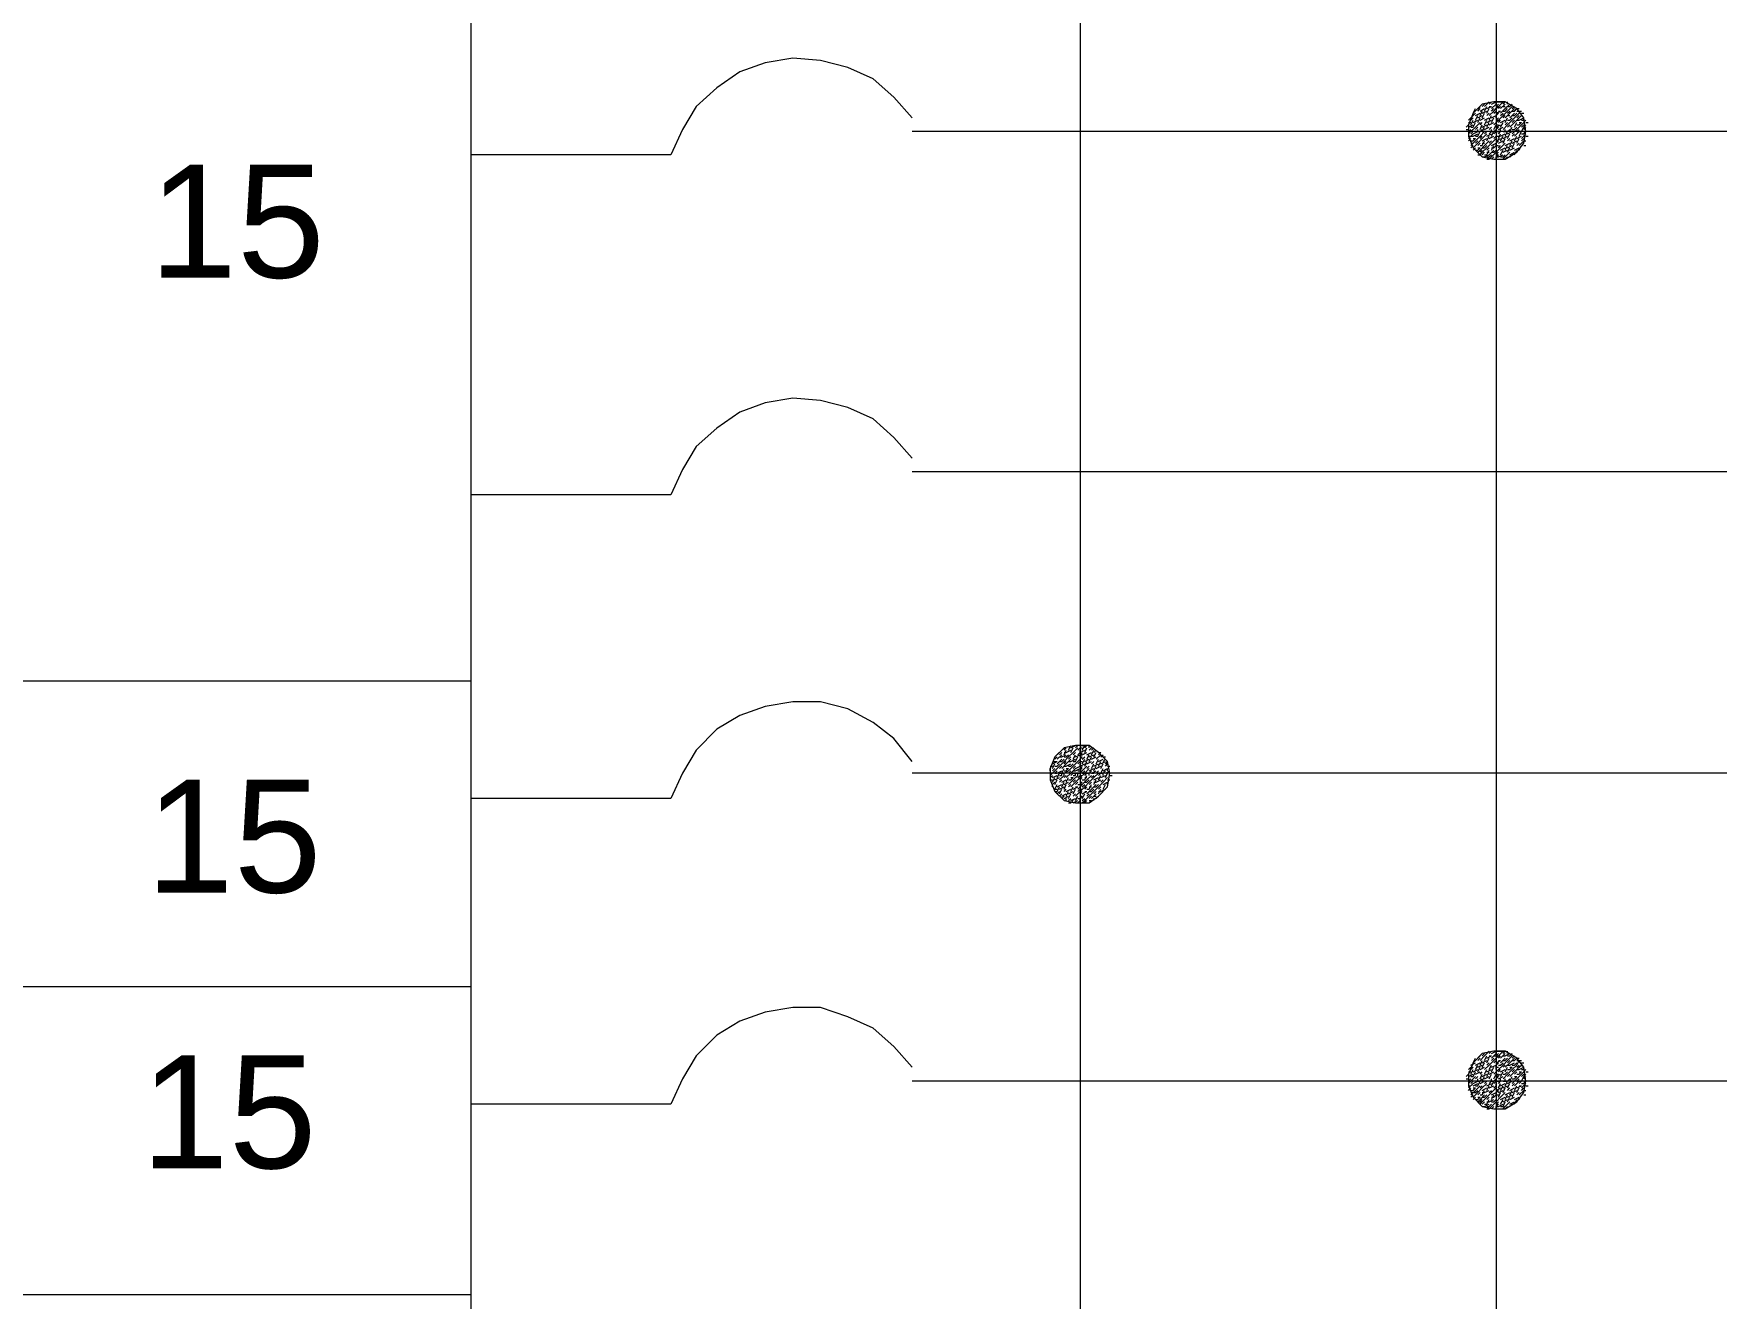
# Model space of a CAD drawing. Header units: metres. Extents: x -1 to 113, y -70 to 21.
# Drawn here: x 107.084 to 108.425, y 10.897 to 11.905 of the extents above; entities that cross this region are included whole.
import ezdxf

# ---------------------------------------------------------------- set-up
doc = ezdxf.new("R2010")
doc.units = ezdxf.units.M
doc.header["$LTSCALE"] = 0.5
doc.layers.add('TABLA', color=7, linetype='Continuous')
doc.styles.get("Standard").update_dxf_attribs({"font": 'arial.ttf'})

msp = doc.modelspace()

# ---------------------------------------------------------------- linework, layer by layer
at = {"layer": 'TABLA', "color": 7, "linetype": 'Continuous', "lineweight": 18, "true_color": 0x000007}
for p, q in [((107.9182, 12.4958), (107.9182, 10.2719)), ((108.2498, 12.4811), (108.2498, 10.2719)), ((108.2315, 11.8418), (108.2333, 11.8455)), ((108.2351, 11.8455), (108.237, 11.8473)), ((108.2351, 11.8436), (108.237, 11.8455)), ((108.237, 11.8436), (108.2406, 11.8455)), ((108.237, 11.84), (108.2388, 11.8436)), ((108.2388, 11.8473), (108.2406, 11.8491)), ((108.2388, 11.8418), (108.2425, 11.8436)), ((108.2406, 11.8473), (108.2443, 11.851)), ((108.2406, 11.8436), (108.2425, 11.8473)), ((108.2425, 11.8455), (108.2461, 11.8473)), ((108.2425, 11.8418), (108.2443, 11.8455)), ((108.2443, 11.8491), (108.2461, 11.851)), ((108.2443, 11.8473), (108.2461, 11.8473)), ((108.2461, 11.8491), (108.2498, 11.851)), ((108.2461, 11.8436), (108.248, 11.8455)), ((108.248, 11.8418), (108.2498, 11.8436)), ((108.2498, 11.851), (108.2516, 11.851)), ((108.2498, 11.8473), (108.2516, 11.8491)), ((108.2498, 11.8473), (108.2516, 11.8473)), ((108.2498, 11.8418), (108.2534, 11.8436)), ((108.2516, 11.851), (108.2534, 11.851)), ((108.2516, 11.8455), (108.2534, 11.8473)), ((108.2516, 11.8436), (108.2534, 11.8436)), ((108.2534, 11.851), (108.2553, 11.851)), ((108.2534, 11.8455), (108.2571, 11.8491)), ((108.2553, 11.8491), (108.2571, 11.851)), ((108.2553, 11.8473), (108.2571, 11.8473)), ((108.2553, 11.8436), (108.2571, 11.8436)), ((108.2571, 11.8436), (108.2589, 11.8455)), ((108.2589, 11.8491), (108.2589, 11.851)), ((108.2589, 11.8473), (108.2608, 11.8473)), ((108.2589, 11.8418), (108.2608, 11.8436)), ((108.2608, 11.8473), (108.2626, 11.8491)), ((108.2626, 11.8455), (108.2644, 11.8473)), ((108.2626, 11.8436), (108.2644, 11.8436)), ((108.2644, 11.8436), (108.2663, 11.8455)), ((108.2663, 11.8455), (108.2681, 11.8455)), ((108.2663, 11.8436), (108.2681, 11.8436)), ((108.2681, 11.8436), (108.2699, 11.8436)), ((108.226, 11.8308), (108.2278, 11.8326)), ((108.226, 11.829), (108.2278, 11.829)), ((108.2278, 11.8345), (108.2296, 11.8345)), ((108.2278, 11.8308), (108.2315, 11.8326)), ((108.2278, 11.8272), (108.2296, 11.829)), ((108.2296, 11.8363), (108.2315, 11.8381)), ((108.2296, 11.8326), (108.2315, 11.8363)), ((108.2296, 11.8308), (108.2315, 11.8308)), ((108.2315, 11.8345), (108.2351, 11.8363)), ((108.2315, 11.8308), (108.2333, 11.8345)), ((108.2333, 11.84), (108.237, 11.8418)), ((108.2333, 11.8363), (108.2351, 11.84)), ((108.2333, 11.829), (108.2351, 11.8308)), ((108.2351, 11.8381), (108.2388, 11.84)), ((108.2351, 11.8345), (108.237, 11.8381)), ((108.2351, 11.8272), (108.2351, 11.829)), ((108.237, 11.8363), (108.2406, 11.8381)), ((108.237, 11.8326), (108.2388, 11.8345)), ((108.237, 11.829), (108.2388, 11.8326)), ((108.237, 11.8272), (108.2388, 11.829)), ((108.2388, 11.8381), (108.2406, 11.8418)), ((108.2388, 11.8308), (108.2425, 11.8326)), ((108.2388, 11.8272), (108.2406, 11.8308)), ((108.2406, 11.8363), (108.2443, 11.8381)), ((108.2406, 11.8326), (108.2425, 11.8363)), ((108.2406, 11.829), (108.2443, 11.8308)), ((108.2425, 11.84), (108.2443, 11.8418)), ((108.2425, 11.8345), (108.2461, 11.8363)), ((108.2425, 11.8308), (108.2443, 11.8345)), ((108.2443, 11.8363), (108.2461, 11.84)), ((108.2443, 11.8326), (108.248, 11.8345)), ((108.2443, 11.829), (108.2461, 11.8308)), ((108.2461, 11.8381), (108.2498, 11.84)), ((108.2461, 11.8345), (108.248, 11.8381)), ((108.2461, 11.8272), (108.2461, 11.829)), ((108.248, 11.8326), (108.2498, 11.8345)), ((108.248, 11.829), (108.2498, 11.8326)), ((108.248, 11.8272), (108.2498, 11.829)), ((108.2498, 11.8418), (108.2516, 11.8418)), ((108.2498, 11.84), (108.2516, 11.8418)), ((108.2498, 11.8381), (108.2498, 11.84)), ((108.2498, 11.8363), (108.2516, 11.8381)), ((108.2498, 11.8363), (108.2516, 11.8363)), ((108.2498, 11.8326), (108.2516, 11.8326)), ((108.2498, 11.8308), (108.2534, 11.8326)), ((108.2498, 11.8308), (108.2516, 11.8308)), ((108.2498, 11.829), (108.2516, 11.8308)), ((108.2498, 11.8272), (108.2498, 11.829)), ((108.2516, 11.8345), (108.2534, 11.8363)), ((108.2516, 11.829), (108.2553, 11.8308)), ((108.2534, 11.84), (108.2553, 11.8418)), ((108.2534, 11.8345), (108.2571, 11.8363)), ((108.2534, 11.8308), (108.2553, 11.8345)), ((108.2534, 11.8272), (108.2534, 11.829)), ((108.2553, 11.8381), (108.2571, 11.84)), ((108.2571, 11.8345), (108.2589, 11.8381)), ((108.2571, 11.8326), (108.2589, 11.8345)), ((108.2571, 11.8272), (108.2571, 11.829)), ((108.2589, 11.84), (108.2608, 11.84)), ((108.2589, 11.8363), (108.2608, 11.8363)), ((108.2589, 11.8308), (108.2608, 11.8326)), ((108.2589, 11.8272), (108.2608, 11.829)), ((108.2608, 11.8381), (108.2644, 11.8418)), ((108.2608, 11.8363), (108.2626, 11.8381)), ((108.2608, 11.8272), (108.2626, 11.8308)), ((108.2626, 11.84), (108.2644, 11.84)), ((108.2626, 11.8345), (108.2644, 11.8363)), ((108.2626, 11.829), (108.2644, 11.829)), ((108.2644, 11.84), (108.2663, 11.8418)), ((108.2644, 11.8308), (108.2663, 11.8345)), ((108.2644, 11.829), (108.2663, 11.8308)), ((108.2663, 11.8381), (108.2681, 11.84)), ((108.2663, 11.8363), (108.2681, 11.8363)), ((108.2663, 11.8326), (108.2681, 11.8326)), ((108.2663, 11.8272), (108.2681, 11.829)), ((108.2681, 11.8363), (108.2718, 11.8381)), ((108.2681, 11.8345), (108.2699, 11.8345)), ((108.2681, 11.8326), (108.2699, 11.8345)), ((108.2699, 11.8418), (108.2718, 11.8418)), ((108.2699, 11.8363), (108.2718, 11.8363)), ((108.2699, 11.8308), (108.2718, 11.8326)), ((108.2718, 11.8363), (108.2718, 11.8381)), ((108.2718, 11.829), (108.2736, 11.8308)), ((108.2736, 11.8345), (108.2754, 11.8345)), ((108.6766, 11.8272), (107.7845, 11.8272)), ((108.2278, 11.8272), (108.2296, 11.8272)), ((108.2278, 11.8253), (108.2296, 11.8272)), ((108.2278, 11.8235), (108.2296, 11.8235)), ((108.2278, 11.8198), (108.2296, 11.8217)), ((108.2296, 11.8253), (108.2315, 11.8272)), ((108.2296, 11.8235), (108.2315, 11.8235)), ((108.2296, 11.8198), (108.2315, 11.8198)), ((108.2296, 11.818), (108.2315, 11.818)), ((108.2296, 11.8143), (108.2315, 11.8162)), ((108.2315, 11.8235), (108.2351, 11.8253)), ((108.2315, 11.8217), (108.2333, 11.8217)), ((108.2315, 11.8198), (108.2333, 11.8217)), ((108.2333, 11.8235), (108.2351, 11.8235)), ((108.2333, 11.818), (108.2351, 11.8198)), ((108.2351, 11.8272), (108.237, 11.8272)), ((108.2351, 11.8235), (108.237, 11.8272)), ((108.2351, 11.8162), (108.237, 11.818)), ((108.237, 11.8217), (108.2388, 11.8235)), ((108.237, 11.8162), (108.2388, 11.8162)), ((108.2388, 11.8272), (108.2406, 11.8272)), ((108.2388, 11.8198), (108.2425, 11.8217)), ((108.2388, 11.8162), (108.2406, 11.8198)), ((108.2388, 11.818), (108.2406, 11.818)), ((108.2406, 11.8253), (108.2425, 11.8272)), ((108.2406, 11.8143), (108.2425, 11.8162)), ((108.2425, 11.8235), (108.2461, 11.8253)), ((108.2425, 11.8198), (108.2443, 11.8235)), ((108.2443, 11.8253), (108.2461, 11.8272)), ((108.2443, 11.8217), (108.248, 11.8235)), ((108.2443, 11.818), (108.2461, 11.8198)), ((108.2461, 11.8272), (108.248, 11.8272)), ((108.2461, 11.8235), (108.248, 11.8272)), ((108.2461, 11.8162), (108.2498, 11.818)), ((108.2461, 11.8125), (108.248, 11.8162)), ((108.248, 11.8253), (108.2498, 11.8272)), ((108.248, 11.8217), (108.2498, 11.8235)), ((108.248, 11.8143), (108.2498, 11.8162)), ((108.2498, 11.8272), (108.2516, 11.8272)), ((108.2498, 11.8272), (108.2516, 11.8272)), ((108.2498, 11.8235), (108.2516, 11.8235)), ((108.2498, 11.8198), (108.2534, 11.8217)), ((108.2498, 11.8198), (108.2516, 11.8198)), ((108.2498, 11.818), (108.2516, 11.8198)), ((108.2498, 11.8162), (108.2498, 11.818)), ((108.2498, 11.8162), (108.2516, 11.8162)), ((108.2516, 11.8253), (108.2534, 11.8272)), ((108.2516, 11.8217), (108.2534, 11.8253)), ((108.2516, 11.818), (108.2553, 11.8198)), ((108.2516, 11.8143), (108.2534, 11.8162)), ((108.2534, 11.8235), (108.2571, 11.8253)), ((108.2534, 11.8198), (108.2553, 11.8235)), ((108.2553, 11.8272), (108.2571, 11.8272)), ((108.2553, 11.8217), (108.2589, 11.8235)), ((108.2553, 11.818), (108.2571, 11.8217)), ((108.2571, 11.8272), (108.2589, 11.8272)), ((108.2571, 11.8235), (108.2589, 11.8272)), ((108.2571, 11.8162), (108.2608, 11.818)), ((108.2571, 11.8125), (108.2589, 11.8162)), ((108.2589, 11.8253), (108.2626, 11.8272)), ((108.2589, 11.8217), (108.2608, 11.8253)), ((108.2589, 11.8198), (108.2608, 11.8217)), ((108.2589, 11.8143), (108.2626, 11.8162)), ((108.2608, 11.8272), (108.2626, 11.8272)), ((108.2608, 11.8198), (108.2644, 11.8217)), ((108.2608, 11.8162), (108.2626, 11.8198)), ((108.2626, 11.8253), (108.2644, 11.8272)), ((108.2626, 11.8235), (108.2644, 11.8253)), ((108.2626, 11.818), (108.2663, 11.8198)), ((108.2626, 11.8143), (108.2644, 11.818)), ((108.2644, 11.8198), (108.2663, 11.8235)), ((108.2663, 11.8272), (108.2681, 11.8272)), ((108.2663, 11.8217), (108.2699, 11.8235)), ((108.2663, 11.818), (108.2681, 11.8217)), ((108.2663, 11.8162), (108.2681, 11.818)), ((108.2681, 11.8235), (108.2699, 11.8272)), ((108.2681, 11.8125), (108.2699, 11.8162)), ((108.2699, 11.8253), (108.2718, 11.8253)), ((108.2699, 11.8217), (108.2736, 11.8253)), ((108.2699, 11.8198), (108.2718, 11.8217)), ((108.2718, 11.8272), (108.2736, 11.8272)), ((108.2718, 11.8253), (108.2736, 11.8272)), ((108.2718, 11.8162), (108.2736, 11.8162)), ((108.2736, 11.8235), (108.2754, 11.8235)), ((107.5921, 11.8088), (107.4328, 11.8088)), ((108.2315, 11.8125), (108.2333, 11.8143)), ((108.2333, 11.8125), (108.2351, 11.8125)), ((108.2351, 11.8143), (108.237, 11.8143)), ((108.2351, 11.8125), (108.237, 11.8143)), ((108.2351, 11.8088), (108.237, 11.8088)), ((108.237, 11.8107), (108.2388, 11.8125)), ((108.2388, 11.8143), (108.2406, 11.8143)), ((108.2388, 11.8088), (108.2406, 11.8107)), ((108.2388, 11.807), (108.2406, 11.807)), ((108.2406, 11.8088), (108.2425, 11.8088)), ((108.2425, 11.8125), (108.2443, 11.8143)), ((108.2425, 11.8088), (108.2443, 11.8125)), ((108.2425, 11.8107), (108.2443, 11.8107)), ((108.2425, 11.807), (108.2443, 11.807)), ((108.2425, 11.8052), (108.2443, 11.8052)), ((108.2443, 11.807), (108.2461, 11.8088)), ((108.2461, 11.8143), (108.248, 11.8143)), ((108.2461, 11.8107), (108.248, 11.8107)), ((108.2461, 11.8052), (108.248, 11.807)), ((108.248, 11.8107), (108.2498, 11.8125)), ((108.248, 11.8052), (108.2498, 11.8052)), ((108.2498, 11.8088), (108.2516, 11.8107)), ((108.2498, 11.8088), (108.2516, 11.8088)), ((108.2498, 11.807), (108.2516, 11.8088)), ((108.2498, 11.807), (108.2516, 11.807)), ((108.2498, 11.8052), (108.2498, 11.807)), ((108.2498, 11.8052), (108.2516, 11.8052)), ((108.2516, 11.807), (108.2553, 11.8088)), ((108.2516, 11.8052), (108.2534, 11.8052)), ((108.2534, 11.8125), (108.2571, 11.8143)), ((108.2534, 11.8088), (108.2553, 11.8125)), ((108.2534, 11.807), (108.2553, 11.807)), ((108.2553, 11.8107), (108.2589, 11.8125)), ((108.2553, 11.807), (108.2571, 11.8088)), ((108.2571, 11.8052), (108.2589, 11.807)), ((108.2589, 11.8107), (108.2608, 11.8143)), ((108.2608, 11.8125), (108.2644, 11.8143)), ((108.2608, 11.8088), (108.2644, 11.8107)), ((108.2608, 11.807), (108.2626, 11.8088)), ((108.2644, 11.8125), (108.2681, 11.8143)), ((108.2644, 11.8088), (108.2663, 11.8125)), ((108.6766, 11.556), (107.7845, 11.556)), ((107.5921, 11.5377), (107.4328, 11.5377)), ((107.4328, 11.3893), (103.8721, 11.3893)), ((107.9017, 11.3307), (107.9036, 11.3325)), ((107.9054, 11.3344), (107.9072, 11.3362)), ((107.9054, 11.3307), (107.9072, 11.3344)), ((107.9054, 11.3325), (107.9072, 11.3325)), ((107.9072, 11.3325), (107.9109, 11.3344)), ((107.9091, 11.3344), (107.9109, 11.338)), ((107.9109, 11.3362), (107.9145, 11.338)), ((107.9109, 11.3325), (107.9127, 11.3362)), ((107.9127, 11.3307), (107.9145, 11.3325)), ((107.9145, 11.3362), (107.9164, 11.338)), ((107.9164, 11.3344), (107.9182, 11.3362)), ((107.9164, 11.3307), (107.9182, 11.3325)), ((107.9182, 11.338), (107.92, 11.338)), ((107.9182, 11.338), (107.92, 11.338)), ((107.9182, 11.3362), (107.92, 11.3362)), ((107.9182, 11.3325), (107.9182, 11.3344)), ((107.9182, 11.3325), (107.9219, 11.3344)), ((107.9182, 11.3289), (107.92, 11.3325)), ((107.92, 11.338), (107.9219, 11.338)), ((107.92, 11.3344), (107.9219, 11.338)), ((107.92, 11.3307), (107.9237, 11.3325)), ((107.9219, 11.3362), (107.9237, 11.338)), ((107.9219, 11.3325), (107.9237, 11.3362)), ((107.9237, 11.3307), (107.9274, 11.3325)), ((107.9255, 11.3362), (107.9255, 11.338)), ((107.9255, 11.3344), (107.9274, 11.3362)), ((107.9274, 11.3344), (107.9292, 11.3362)), ((107.9274, 11.3307), (107.9292, 11.3344)), ((107.9292, 11.3325), (107.931, 11.3344)), ((107.9292, 11.3289), (107.931, 11.3325)), ((107.9329, 11.3325), (107.9347, 11.3325)), ((107.9329, 11.3307), (107.9347, 11.3325)), ((107.8944, 11.3215), (107.8962, 11.3215)), ((107.8944, 11.3179), (107.8944, 11.3197)), ((107.8962, 11.3252), (107.8981, 11.3252)), ((107.8962, 11.3234), (107.8999, 11.3252)), ((107.8962, 11.3197), (107.8981, 11.3234)), ((107.8962, 11.3179), (107.8981, 11.3197)), ((107.8981, 11.327), (107.8999, 11.3289)), ((107.8981, 11.3252), (107.8999, 11.3252)), ((107.8981, 11.3215), (107.8999, 11.3215)), ((107.8999, 11.327), (107.9036, 11.3307)), ((107.8999, 11.3234), (107.9036, 11.327)), ((107.8999, 11.3215), (107.9017, 11.3234)), ((107.9017, 11.3289), (107.9036, 11.3289)), ((107.9017, 11.3252), (107.9036, 11.3252)), ((107.9017, 11.3197), (107.9036, 11.3215)), ((107.9036, 11.3289), (107.9072, 11.3307)), ((107.9036, 11.3252), (107.9054, 11.327)), ((107.9036, 11.316), (107.9054, 11.3197)), ((107.9054, 11.3289), (107.9072, 11.3289)), ((107.9054, 11.3234), (107.9072, 11.3252)), ((107.9054, 11.3215), (107.9072, 11.3215)), ((107.9072, 11.3289), (107.9091, 11.3307)), ((107.9072, 11.3215), (107.9109, 11.3234)), ((107.9072, 11.3197), (107.9091, 11.3197)), ((107.9072, 11.3179), (107.9091, 11.3197)), ((107.9091, 11.327), (107.9109, 11.3289)), ((107.9091, 11.3252), (107.9109, 11.3252)), ((107.9091, 11.3215), (107.9109, 11.3215)), ((107.9109, 11.3252), (107.9145, 11.327)), ((107.9109, 11.3215), (107.9127, 11.3234)), ((107.9127, 11.327), (107.9145, 11.3307)), ((107.9127, 11.3252), (107.9145, 11.3252)), ((107.9127, 11.3197), (107.9145, 11.3215)), ((107.9145, 11.3289), (107.9182, 11.3307)), ((107.9145, 11.3252), (107.9164, 11.3289)), ((107.9145, 11.3179), (107.9182, 11.3197)), ((107.9164, 11.3234), (107.9182, 11.3252)), ((107.9182, 11.3307), (107.92, 11.3307)), ((107.9182, 11.3289), (107.92, 11.3289)), ((107.9182, 11.327), (107.92, 11.3289)), ((107.9182, 11.3252), (107.92, 11.3252)), ((107.9182, 11.3215), (107.9182, 11.3234)), ((107.9182, 11.3215), (107.9219, 11.3234)), ((107.9182, 11.3179), (107.92, 11.3215)), ((107.9182, 11.3197), (107.92, 11.3197)), ((107.92, 11.327), (107.9219, 11.3289)), ((107.92, 11.3234), (107.9219, 11.327)), ((107.9219, 11.3252), (107.9255, 11.327)), ((107.9219, 11.3215), (107.9237, 11.3252)), ((107.9219, 11.316), (107.9255, 11.3197)), ((107.9237, 11.327), (107.9255, 11.3307)), ((107.9237, 11.3234), (107.9274, 11.3252)), ((107.9237, 11.3197), (107.9255, 11.3215)), ((107.9255, 11.3289), (107.9292, 11.3307)), ((107.9255, 11.3252), (107.9274, 11.3289)), ((107.9255, 11.3179), (107.9292, 11.3197)), ((107.9274, 11.327), (107.931, 11.3289)), ((107.9274, 11.3234), (107.9292, 11.3252)), ((107.9274, 11.3197), (107.9292, 11.3234)), ((107.9292, 11.3215), (107.9329, 11.3234)), ((107.9292, 11.3179), (107.931, 11.3215)), ((107.931, 11.327), (107.9347, 11.3307)), ((107.931, 11.3234), (107.9329, 11.327)), ((107.931, 11.3197), (107.9347, 11.3215)), ((107.9329, 11.3252), (107.9365, 11.327)), ((107.9329, 11.3215), (107.9347, 11.3252)), ((107.9347, 11.3289), (107.9365, 11.3307)), ((107.9347, 11.3234), (107.9384, 11.3252)), ((107.9347, 11.3197), (107.9365, 11.3234)), ((107.9347, 11.316), (107.9365, 11.3197)), ((107.9365, 11.3289), (107.9384, 11.3289)), ((107.9365, 11.3252), (107.9384, 11.327)), ((107.9365, 11.3179), (107.9402, 11.3197)), ((107.9384, 11.3234), (107.9402, 11.3252)), ((107.9384, 11.3215), (107.9402, 11.3234)), ((107.9402, 11.3215), (107.942, 11.3215)), ((107.9402, 11.3179), (107.9402, 11.3197)), ((108.6766, 11.316), (107.7845, 11.316)), ((107.8944, 11.316), (107.8962, 11.316)), ((107.8944, 11.3142), (107.8962, 11.316)), ((107.8944, 11.3124), (107.8962, 11.3142)), ((107.8944, 11.3106), (107.8962, 11.3106)), ((107.8962, 11.3124), (107.8999, 11.3142)), ((107.8962, 11.3087), (107.8981, 11.3124)), ((107.8962, 11.3069), (107.8981, 11.3087)), ((107.8962, 11.3051), (107.8962, 11.3069)), ((107.8981, 11.316), (107.8999, 11.3179)), ((107.8981, 11.316), (107.8999, 11.316)), ((107.8981, 11.3106), (107.9017, 11.3124)), ((107.8981, 11.3069), (107.8999, 11.3106)), ((107.8981, 11.3032), (107.8999, 11.3069)), ((107.8999, 11.316), (107.9036, 11.3179)), ((107.8999, 11.3124), (107.9017, 11.316)), ((107.8999, 11.3051), (107.9036, 11.3069)), ((107.9017, 11.316), (107.9036, 11.316)), ((107.9017, 11.3142), (107.9036, 11.3142)), ((107.9017, 11.3087), (107.9036, 11.3106)), ((107.9036, 11.3142), (107.9036, 11.316)), ((107.9036, 11.316), (107.9054, 11.316)), ((107.9036, 11.3087), (107.9072, 11.3106)), ((107.9036, 11.3051), (107.9054, 11.3087)), ((107.9054, 11.3179), (107.9072, 11.3179)), ((107.9054, 11.3124), (107.9072, 11.3142)), ((107.9054, 11.3069), (107.9091, 11.3087)), ((107.9054, 11.3032), (107.9072, 11.3069)), ((107.9072, 11.3124), (107.9109, 11.316)), ((107.9072, 11.3087), (107.9091, 11.3124)), ((107.9091, 11.316), (107.9109, 11.3179)), ((107.9091, 11.3106), (107.9109, 11.3106)), ((107.9091, 11.3051), (107.9109, 11.3069)), ((107.9109, 11.3142), (107.9127, 11.316)), ((107.9109, 11.3124), (107.9127, 11.3124)), ((107.9109, 11.3106), (107.9127, 11.3124)), ((107.9127, 11.3179), (107.9145, 11.3179)), ((107.9127, 11.316), (107.9145, 11.316)), ((107.9127, 11.3142), (107.9145, 11.3142)), ((107.9127, 11.3087), (107.9145, 11.3106)), ((107.9145, 11.316), (107.9164, 11.316)), ((107.9145, 11.3142), (107.9145, 11.316)), ((107.9145, 11.316), (107.9164, 11.316)), ((107.9145, 11.3069), (107.9164, 11.3087)), ((107.9164, 11.3179), (107.9182, 11.3179)), ((107.9164, 11.316), (107.9182, 11.316)), ((107.9164, 11.3124), (107.9182, 11.3142)), ((107.9164, 11.3069), (107.9182, 11.3069)), ((107.9182, 11.3179), (107.92, 11.3179)), ((107.9182, 11.3124), (107.9219, 11.316)), ((107.9182, 11.3142), (107.92, 11.3142)), ((107.9182, 11.3106), (107.92, 11.3124)), ((107.9182, 11.3087), (107.92, 11.3087)), ((107.9182, 11.3069), (107.92, 11.3087)), ((107.9182, 11.3069), (107.92, 11.3069)), ((107.92, 11.316), (107.9219, 11.3179)), ((107.92, 11.316), (107.9219, 11.316)), ((107.92, 11.3106), (107.9219, 11.3106)), ((107.92, 11.3051), (107.9219, 11.3069)), ((107.9219, 11.3142), (107.9237, 11.316)), ((107.9219, 11.3106), (107.9237, 11.3142)), ((107.9219, 11.3124), (107.9237, 11.3124)), ((107.9219, 11.3087), (107.9237, 11.3087)), ((107.9237, 11.316), (107.9255, 11.316)), ((107.9237, 11.3087), (107.9255, 11.3106)), ((107.9255, 11.316), (107.9274, 11.3179)), ((107.9255, 11.3142), (107.9255, 11.316)), ((107.9255, 11.3069), (107.9274, 11.3087)), ((107.9255, 11.3032), (107.9274, 11.3069)), ((107.9274, 11.316), (107.931, 11.3179)), ((107.9274, 11.316), (107.9292, 11.316)), ((107.9274, 11.3124), (107.9292, 11.3142)), ((107.9292, 11.3106), (107.9329, 11.3124)), ((107.9292, 11.3069), (107.931, 11.3106)), ((107.9292, 11.3087), (107.931, 11.3087)), ((107.931, 11.316), (107.9329, 11.3179)), ((107.931, 11.3087), (107.9347, 11.3106)), ((107.931, 11.3051), (107.9329, 11.3069)), ((107.9329, 11.316), (107.9347, 11.316)), ((107.9329, 11.3142), (107.9347, 11.316)), ((107.9329, 11.3106), (107.9347, 11.3142)), ((107.9347, 11.316), (107.9365, 11.316)), ((107.9347, 11.3124), (107.9384, 11.3142)), ((107.9347, 11.3087), (107.9365, 11.3106)), ((107.9365, 11.316), (107.9384, 11.3179)), ((107.9365, 11.3142), (107.9365, 11.316)), ((107.9365, 11.3069), (107.9402, 11.3087)), ((107.9365, 11.3032), (107.9384, 11.3069)), ((107.9384, 11.316), (107.942, 11.3179)), ((107.9384, 11.3124), (107.9402, 11.316)), ((107.9402, 11.3106), (107.942, 11.3106)), ((107.9402, 11.3069), (107.9402, 11.3087)), ((107.942, 11.3142), (107.9439, 11.3142)), ((107.5921, 11.2959), (107.4328, 11.2959)), ((107.8981, 11.3032), (107.8999, 11.3032)), ((107.8981, 11.3014), (107.8999, 11.3014)), ((107.8999, 11.3014), (107.9017, 11.3051)), ((107.8999, 11.2996), (107.9017, 11.3014)), ((107.9017, 11.3032), (107.9054, 11.3051)), ((107.9017, 11.2996), (107.9036, 11.3032)), ((107.9017, 11.2977), (107.9036, 11.2996)), ((107.9036, 11.2977), (107.9072, 11.2996)), ((107.9036, 11.2959), (107.9054, 11.2977)), ((107.9054, 11.3014), (107.9072, 11.3032)), ((107.9054, 11.2959), (107.9091, 11.2977)), ((107.9072, 11.3014), (107.9109, 11.3032)), ((107.9072, 11.2977), (107.9091, 11.3014)), ((107.9072, 11.2941), (107.9072, 11.2959)), ((107.9091, 11.2996), (107.9127, 11.3014)), ((107.9091, 11.2959), (107.9109, 11.2996)), ((107.9091, 11.2941), (107.9109, 11.2959)), ((107.9109, 11.3014), (107.9127, 11.3051)), ((107.9109, 11.2941), (107.9145, 11.2959)), ((107.9109, 11.2922), (107.9127, 11.2941)), ((107.9127, 11.3032), (107.9164, 11.3051)), ((107.9127, 11.2996), (107.9145, 11.3032)), ((107.9127, 11.2977), (107.9145, 11.2996)), ((107.9127, 11.2922), (107.9164, 11.2941)), ((107.9145, 11.3051), (107.9164, 11.3051)), ((107.9145, 11.2977), (107.9182, 11.3014)), ((107.9145, 11.2941), (107.9164, 11.2977)), ((107.9164, 11.3032), (107.9182, 11.3051)), ((107.9164, 11.3014), (107.9182, 11.3032)), ((107.9164, 11.2959), (107.9182, 11.2959)), ((107.9164, 11.2922), (107.9182, 11.2941)), ((107.9182, 11.3032), (107.92, 11.3032)), ((107.9182, 11.2996), (107.92, 11.3014)), ((107.9182, 11.2977), (107.92, 11.2977)), ((107.9182, 11.2959), (107.92, 11.2977)), ((107.9182, 11.2941), (107.9182, 11.2959)), ((107.92, 11.2996), (107.9237, 11.3014)), ((107.92, 11.2959), (107.9219, 11.2996)), ((107.92, 11.2941), (107.9219, 11.2959)), ((107.9219, 11.3032), (107.9237, 11.3051)), ((107.9219, 11.3014), (107.9237, 11.3014)), ((107.9219, 11.2922), (107.9237, 11.2941)), ((107.9237, 11.3032), (107.9255, 11.3032)), ((107.9237, 11.2977), (107.9255, 11.2996)), ((107.9255, 11.3051), (107.9274, 11.3051)), ((107.9255, 11.3014), (107.9274, 11.3014)), ((107.9255, 11.2959), (107.9274, 11.2977)), ((107.9255, 11.2941), (107.9274, 11.2941)), ((107.9255, 11.2922), (107.9274, 11.2941)), ((107.9274, 11.3014), (107.9292, 11.3032)), ((107.9274, 11.2959), (107.931, 11.2996)), ((107.9292, 11.3051), (107.931, 11.3051)), ((107.9292, 11.2996), (107.931, 11.3014)), ((107.9292, 11.2977), (107.931, 11.2977)), ((107.9292, 11.2941), (107.9292, 11.2959)), ((107.931, 11.2959), (107.9347, 11.2996)), ((107.9329, 11.3032), (107.9347, 11.3051)), ((107.9329, 11.2996), (107.9347, 11.3032)), ((107.9329, 11.3014), (107.9347, 11.3014)), ((107.9347, 11.3014), (107.9384, 11.3032)), ((107.9091, 11.2922), (107.9109, 11.2922)), ((107.9164, 11.2922), (107.9182, 11.2922)), ((107.4328, 11.1457), (103.8721, 11.1457)), ((108.2388, 11.0907), (108.2406, 11.0926)), ((108.2443, 11.0926), (108.2461, 11.0944)), ((108.2461, 11.0926), (108.2498, 11.0944)), ((108.2498, 11.0944), (108.2516, 11.0944)), ((108.2498, 11.0907), (108.2516, 11.0926)), ((108.2516, 11.0944), (108.2534, 11.0944)), ((108.2534, 11.0944), (108.2553, 11.0944)), ((108.2534, 11.0889), (108.2571, 11.0926)), ((108.2553, 11.0926), (108.2571, 11.0944)), ((108.2571, 11.0907), (108.2608, 11.0926)), ((108.2589, 11.0926), (108.2589, 11.0944)), ((108.2608, 11.0907), (108.2626, 11.0926)), ((108.2278, 11.0797), (108.2296, 11.0816)), ((108.2278, 11.0779), (108.2296, 11.0779)), ((108.2296, 11.0834), (108.2333, 11.0852)), ((108.2296, 11.0797), (108.2315, 11.0816)), ((108.2296, 11.0761), (108.2315, 11.0797)), ((108.2315, 11.0852), (108.2333, 11.0889)), ((108.2315, 11.0779), (108.2351, 11.0797)), ((108.2315, 11.0742), (108.2333, 11.0779)), ((108.2333, 11.0834), (108.237, 11.0852)), ((108.2333, 11.0797), (108.2351, 11.0834)), ((108.2333, 11.0761), (108.237, 11.0779)), ((108.2351, 11.0889), (108.237, 11.0907)), ((108.2351, 11.0871), (108.237, 11.0889)), ((108.2351, 11.0816), (108.2388, 11.0834)), ((108.2351, 11.0779), (108.237, 11.0816)), ((108.237, 11.0834), (108.2388, 11.0871)), ((108.237, 11.0797), (108.2406, 11.0816)), ((108.237, 11.0761), (108.2388, 11.0779)), ((108.2388, 11.0852), (108.2425, 11.0871)), ((108.2388, 11.0816), (108.2406, 11.0852)), ((108.2406, 11.0871), (108.2425, 11.0907)), ((108.2406, 11.0761), (108.2425, 11.0797)), ((108.2425, 11.0889), (108.2461, 11.0907)), ((108.2425, 11.0852), (108.2443, 11.0889)), ((108.2425, 11.0834), (108.2443, 11.0852)), ((108.2425, 11.0779), (108.2461, 11.0797)), ((108.2425, 11.0742), (108.2443, 11.0779)), ((108.2443, 11.0907), (108.2461, 11.0907)), ((108.2443, 11.0797), (108.2461, 11.0834)), ((108.2443, 11.0761), (108.248, 11.0779)), ((108.2461, 11.0871), (108.248, 11.0889)), ((108.2461, 11.0816), (108.2498, 11.0834)), ((108.2461, 11.0779), (108.248, 11.0816)), ((108.248, 11.0907), (108.2498, 11.0907)), ((108.248, 11.0852), (108.2498, 11.0871)), ((108.248, 11.0761), (108.2498, 11.0779)), ((108.2498, 11.0907), (108.2516, 11.0907)), ((108.2498, 11.0852), (108.2534, 11.0871)), ((108.2498, 11.0852), (108.2516, 11.0852)), ((108.2498, 11.0834), (108.2516, 11.0852)), ((108.2498, 11.0816), (108.2498, 11.0834)), ((108.2498, 11.0816), (108.2516, 11.0816)), ((108.2498, 11.0797), (108.2498, 11.0816)), ((108.2516, 11.0889), (108.2534, 11.0907)), ((108.2516, 11.0871), (108.2534, 11.0871)), ((108.2516, 11.0834), (108.2534, 11.0834)), ((108.2516, 11.0779), (108.2534, 11.0797)), ((108.2534, 11.0852), (108.2571, 11.0889)), ((108.2534, 11.0834), (108.2553, 11.0852)), ((108.2534, 11.0779), (108.2571, 11.0797)), ((108.2534, 11.0742), (108.2553, 11.0779)), ((108.2553, 11.0907), (108.2571, 11.0907)), ((108.2553, 11.0871), (108.2571, 11.0871)), ((108.2553, 11.0816), (108.2571, 11.0834)), ((108.2571, 11.0871), (108.2589, 11.0889)), ((108.2571, 11.0779), (108.2589, 11.0816)), ((108.2571, 11.0761), (108.2589, 11.0779)), ((108.2589, 11.0907), (108.2608, 11.0907)), ((108.2589, 11.0852), (108.2608, 11.0871)), ((108.2589, 11.0834), (108.2608, 11.0834)), ((108.2589, 11.0797), (108.2608, 11.0797)), ((108.2608, 11.0834), (108.2644, 11.0852)), ((108.2608, 11.0816), (108.2626, 11.0816)), ((108.2608, 11.0797), (108.2626, 11.0816)), ((108.2626, 11.0889), (108.2644, 11.0907)), ((108.2626, 11.0871), (108.2644, 11.0871)), ((108.2626, 11.0834), (108.2644, 11.0834)), ((108.2626, 11.0779), (108.2644, 11.0797)), ((108.2644, 11.0871), (108.2663, 11.0889)), ((108.2644, 11.0834), (108.2663, 11.0852)), ((108.2644, 11.0761), (108.2663, 11.0779)), ((108.2663, 11.0889), (108.2681, 11.0889)), ((108.2663, 11.0871), (108.2681, 11.0871)), ((108.2663, 11.0816), (108.2681, 11.0834)), ((108.2663, 11.0797), (108.2681, 11.0797)), ((108.2681, 11.0871), (108.2699, 11.0871)), ((108.2681, 11.0797), (108.2718, 11.0816)), ((108.2681, 11.0779), (108.2699, 11.0779)), ((108.2681, 11.0761), (108.2699, 11.0779)), ((108.2699, 11.0852), (108.2718, 11.0852)), ((108.2699, 11.0797), (108.2718, 11.0797)), ((108.2718, 11.0797), (108.2718, 11.0816)), ((108.2736, 11.0779), (108.2754, 11.0779)), ((108.6766, 11.0706), (107.7845, 11.0706)), ((108.226, 11.0742), (108.2278, 11.0761)), ((108.226, 11.0724), (108.2278, 11.0724)), ((108.2278, 11.0742), (108.2315, 11.0761)), ((108.2278, 11.0706), (108.2296, 11.0724)), ((108.2278, 11.0706), (108.2296, 11.0706)), ((108.2278, 11.0687), (108.2296, 11.0706)), ((108.2278, 11.0669), (108.2296, 11.0669)), ((108.2278, 11.0632), (108.2296, 11.0651)), ((108.2296, 11.0742), (108.2315, 11.0742)), ((108.2296, 11.0706), (108.2333, 11.0742)), ((108.2296, 11.0687), (108.2315, 11.0706)), ((108.2315, 11.0669), (108.2351, 11.0687)), ((108.2315, 11.0651), (108.2333, 11.0651)), ((108.2315, 11.0632), (108.2333, 11.0651)), ((108.2333, 11.0724), (108.2351, 11.0742)), ((108.2333, 11.0669), (108.2351, 11.0669)), ((108.2351, 11.0706), (108.2351, 11.0724)), ((108.2351, 11.0706), (108.237, 11.0706)), ((108.2351, 11.0669), (108.237, 11.0706)), ((108.237, 11.0724), (108.2388, 11.0761)), ((108.237, 11.0706), (108.2388, 11.0724)), ((108.237, 11.0687), (108.2406, 11.0706)), ((108.237, 11.0651), (108.2388, 11.0669)), ((108.2388, 11.0742), (108.2425, 11.0761)), ((108.2388, 11.0706), (108.2406, 11.0742)), ((108.2388, 11.0706), (108.2406, 11.0706)), ((108.2388, 11.0632), (108.2425, 11.0651)), ((108.2406, 11.0724), (108.2443, 11.0742)), ((108.2406, 11.0687), (108.2425, 11.0706)), ((108.2425, 11.0669), (108.2461, 11.0687)), ((108.2425, 11.0632), (108.2443, 11.0669)), ((108.2443, 11.0724), (108.2461, 11.0761)), ((108.2443, 11.0687), (108.2461, 11.0706)), ((108.2443, 11.0651), (108.248, 11.0669)), ((108.2461, 11.0706), (108.2461, 11.0724)), ((108.2461, 11.0706), (108.248, 11.0706)), ((108.2461, 11.0669), (108.248, 11.0706)), ((108.248, 11.0724), (108.2498, 11.0761)), ((108.248, 11.0706), (108.2498, 11.0724)), ((108.248, 11.0687), (108.2498, 11.0706)), ((108.248, 11.0651), (108.2498, 11.0669)), ((108.2498, 11.0761), (108.2516, 11.0761)), ((108.2498, 11.0742), (108.2534, 11.0761)), ((108.2498, 11.0742), (108.2516, 11.0742)), ((108.2498, 11.0724), (108.2516, 11.0742)), ((108.2498, 11.0706), (108.2498, 11.0724)), ((108.2498, 11.0706), (108.2516, 11.0706)), ((108.2498, 11.0706), (108.2516, 11.0706)), ((108.2498, 11.0669), (108.2498, 11.0687)), ((108.2498, 11.0632), (108.2534, 11.0651)), ((108.2516, 11.0724), (108.2553, 11.0742)), ((108.2516, 11.0687), (108.2534, 11.0706)), ((108.2516, 11.0651), (108.2534, 11.0687)), ((108.2534, 11.0706), (108.2534, 11.0724)), ((108.2534, 11.0669), (108.2571, 11.0687)), ((108.2534, 11.0632), (108.2553, 11.0669)), ((108.2553, 11.0761), (108.2571, 11.0761)), ((108.2553, 11.0706), (108.2571, 11.0706)), ((108.2553, 11.0651), (108.2589, 11.0669)), ((108.2553, 11.0614), (108.2571, 11.0651)), ((108.2571, 11.0706), (108.2571, 11.0724)), ((108.2571, 11.0706), (108.2589, 11.0706)), ((108.2571, 11.0669), (108.2589, 11.0706)), ((108.2589, 11.0742), (108.2608, 11.0761)), ((108.2589, 11.0706), (108.2608, 11.0724)), ((108.2589, 11.0687), (108.2626, 11.0706)), ((108.2589, 11.0651), (108.2608, 11.0687)), ((108.2589, 11.0632), (108.2608, 11.0651)), ((108.2608, 11.0706), (108.2626, 11.0742)), ((108.2608, 11.0706), (108.2626, 11.0706)), ((108.2608, 11.0632), (108.2644, 11.0651)), ((108.2626, 11.0724), (108.2644, 11.0724)), ((108.2626, 11.0687), (108.2644, 11.0706)), ((108.2626, 11.0669), (108.2644, 11.0687)), ((108.2644, 11.0742), (108.2663, 11.0742)), ((108.2644, 11.0724), (108.2663, 11.0742)), ((108.2644, 11.0632), (108.2663, 11.0669)), ((108.2663, 11.0761), (108.2681, 11.0761)), ((108.2663, 11.0706), (108.2681, 11.0724)), ((108.2663, 11.0706), (108.2681, 11.0706)), ((108.2663, 11.0651), (108.2699, 11.0669)), ((108.2663, 11.0614), (108.2681, 11.0651)), ((108.2681, 11.0687), (108.2699, 11.0706)), ((108.2681, 11.0669), (108.2699, 11.0669)), ((108.2699, 11.0742), (108.2718, 11.0761)), ((108.2699, 11.0687), (108.2718, 11.0687)), ((108.2699, 11.0651), (108.2736, 11.0687)), ((108.2699, 11.0632), (108.2718, 11.0651)), ((108.2718, 11.0724), (108.2736, 11.0742)), ((108.2718, 11.0706), (108.2736, 11.0706)), ((108.2718, 11.0687), (108.2736, 11.0706)), ((108.2736, 11.0669), (108.2754, 11.0669)), ((107.5921, 11.0523), (107.4328, 11.0523)), ((108.2296, 11.0632), (108.2315, 11.0632)), ((108.2296, 11.0614), (108.2315, 11.0614)), ((108.2296, 11.0578), (108.2315, 11.0596)), ((108.2315, 11.0614), (108.2333, 11.0614)), ((108.2315, 11.0559), (108.2333, 11.0578)), ((108.2333, 11.0614), (108.2351, 11.0632)), ((108.2333, 11.0559), (108.2351, 11.0559)), ((108.2351, 11.0596), (108.237, 11.0614)), ((108.2351, 11.0578), (108.237, 11.0578)), ((108.2351, 11.0559), (108.237, 11.0578)), ((108.2351, 11.0541), (108.237, 11.0541)), ((108.237, 11.0596), (108.2388, 11.0596)), ((108.237, 11.0541), (108.2388, 11.0559)), ((108.2388, 11.0596), (108.2406, 11.0632)), ((108.2388, 11.0614), (108.2406, 11.0614)), ((108.2388, 11.0578), (108.2406, 11.0578)), ((108.2388, 11.0523), (108.2406, 11.0541)), ((108.2406, 11.0614), (108.2443, 11.0632)), ((108.2406, 11.0578), (108.2425, 11.0596)), ((108.2406, 11.0523), (108.2425, 11.0523)), ((108.2406, 11.0504), (108.2443, 11.0523)), ((108.2425, 11.0559), (108.2443, 11.0578)), ((108.2425, 11.0523), (108.2443, 11.0559)), ((108.2425, 11.0541), (108.2443, 11.0541)), ((108.2443, 11.0614), (108.2461, 11.0632)), ((108.2443, 11.0541), (108.248, 11.0559)), ((108.2443, 11.0504), (108.2461, 11.0523)), ((108.2461, 11.0596), (108.2498, 11.0614)), ((108.2461, 11.0559), (108.248, 11.0596)), ((108.2461, 11.0578), (108.248, 11.0578)), ((108.2461, 11.0541), (108.248, 11.0541)), ((108.248, 11.0578), (108.2498, 11.0596)), ((108.248, 11.0541), (108.2498, 11.0559)), ((108.2498, 11.0632), (108.2516, 11.0632)), ((108.2498, 11.0614), (108.2516, 11.0632)), ((108.2498, 11.0596), (108.2498, 11.0614)), ((108.2498, 11.0596), (108.2516, 11.0596)), ((108.2498, 11.0523), (108.2516, 11.0541)), ((108.2498, 11.0523), (108.2516, 11.0523)), ((108.2498, 11.0504), (108.2516, 11.0523)), ((108.2516, 11.0614), (108.2553, 11.0632)), ((108.2516, 11.0578), (108.2534, 11.0614)), ((108.2516, 11.0504), (108.2553, 11.0523)), ((108.2534, 11.0559), (108.2571, 11.0578)), ((108.2534, 11.0523), (108.2553, 11.0559)), ((108.2553, 11.0541), (108.2589, 11.0559)), ((108.2553, 11.0504), (108.2571, 11.0541)), ((108.2571, 11.0596), (108.2608, 11.0614)), ((108.2571, 11.0559), (108.2589, 11.0596)), ((108.2589, 11.0578), (108.2626, 11.0596)), ((108.2589, 11.0541), (108.2608, 11.0578)), ((108.2608, 11.0596), (108.2626, 11.0632)), ((108.2608, 11.0559), (108.2644, 11.0578)), ((108.2608, 11.0523), (108.2644, 11.0541)), ((108.2608, 11.0504), (108.2626, 11.0523)), ((108.2626, 11.0614), (108.2663, 11.0632)), ((108.2626, 11.0578), (108.2644, 11.0614)), ((108.2644, 11.0559), (108.2681, 11.0578)), ((108.2644, 11.0523), (108.2663, 11.0559)), ((108.2663, 11.0596), (108.2681, 11.0614)), ((108.2681, 11.0559), (108.2699, 11.0596)), ((108.2718, 11.0596), (108.2736, 11.0596)), ((108.2388, 11.0504), (108.2406, 11.0504)), ((108.2425, 11.0504), (108.2443, 11.0504)), ((108.2425, 11.0486), (108.2443, 11.0486)), ((108.2461, 11.0486), (108.248, 11.0504)), ((108.248, 11.0486), (108.2498, 11.0486)), ((108.2498, 11.0504), (108.2516, 11.0504)), ((108.2498, 11.0486), (108.2498, 11.0504)), ((108.2498, 11.0486), (108.2516, 11.0486)), ((108.2516, 11.0486), (108.2534, 11.0486)), ((108.2534, 11.0504), (108.2553, 11.0504)), ((108.2571, 11.0486), (108.2589, 11.0504)), ((107.4328, 10.9002), (103.8721, 10.9002))]:
    msp.add_line(p, q, dxfattribs=at)
for points in [[(103.8721, 10.1656), (107.4328, 10.1656), (107.4328, 12.4976), (103.8721, 12.4976)], [(108.2736, 11.8272), (108.2718, 11.8381), (108.2663, 11.8455), (108.2571, 11.851), (108.248, 11.851), (108.2388, 11.8491), (108.2315, 11.8418), (108.2278, 11.8326), (108.2278, 11.8235), (108.2315, 11.8143), (108.2388, 11.807), (108.248, 11.8052), (108.2571, 11.8052), (108.2663, 11.8107), (108.2718, 11.818)], [(107.942, 11.316), (107.9402, 11.3252), (107.9329, 11.3325), (107.9255, 11.338), (107.9145, 11.338), (107.9054, 11.3362), (107.8981, 11.3289), (107.8944, 11.3197), (107.8944, 11.3106), (107.8981, 11.3014), (107.9054, 11.2941), (107.9145, 11.2922), (107.9255, 11.2922), (107.9329, 11.2977), (107.9402, 11.3051)], [(108.2736, 11.0706), (108.2718, 11.0816), (108.2663, 11.0889), (108.2571, 11.0944), (108.248, 11.0944), (108.2388, 11.0926), (108.2315, 11.0852), (108.2278, 11.0761), (108.2278, 11.0669), (108.2315, 11.0578), (108.2388, 11.0504), (108.248, 11.0486), (108.2571, 11.0486), (108.2663, 11.0541), (108.2718, 11.0614)]]:
    msp.add_lwpolyline(points, close=True, dxfattribs=at)
for points in [[(107.7845, 11.8381), (107.7698, 11.8546), (107.7533, 11.8693), (107.7332, 11.8784), (107.7112, 11.8839), (107.6892, 11.8858), (107.6672, 11.8821), (107.6471, 11.8748), (107.6288, 11.862), (107.6123, 11.8473), (107.6013, 11.829), (107.5921, 11.8088)], [(108.2443, 11.84), (108.248, 11.8436), (108.2498, 11.8455)], [(108.2461, 11.8455), (108.2498, 11.8491), (108.2498, 11.851)], [(108.2498, 11.8455), (108.2516, 11.8473), (108.2553, 11.851)], [(108.2498, 11.8345), (108.2516, 11.8363), (108.2553, 11.84), (108.2589, 11.8436), (108.2626, 11.8473)], [(108.2534, 11.8418), (108.2571, 11.8455), (108.2608, 11.8491)], [(108.2571, 11.8381), (108.2608, 11.8418), (108.2644, 11.8455)], [(108.2278, 11.8363), (108.2296, 11.8381), (108.2333, 11.8418)], [(108.2296, 11.8272), (108.2333, 11.8308), (108.237, 11.8345)], [(108.2553, 11.829), (108.2589, 11.8326), (108.2626, 11.8363), (108.2663, 11.84), (108.2681, 11.8418)], [(108.2608, 11.8308), (108.2644, 11.8345), (108.2681, 11.8381), (108.2699, 11.84)], [(108.2644, 11.8272), (108.2663, 11.829), (108.2699, 11.8326), (108.2736, 11.8363)], [(108.2699, 11.8272), (108.2718, 11.8308), (108.2736, 11.8326)], [(108.2278, 11.8217), (108.2315, 11.8253), (108.2351, 11.8272)], [(108.2296, 11.8162), (108.2333, 11.8198), (108.237, 11.8235), (108.2406, 11.8272)], [(108.2315, 11.8143), (108.2351, 11.818), (108.2388, 11.8217), (108.2425, 11.8253)], [(108.2351, 11.8107), (108.237, 11.8125), (108.2406, 11.8162), (108.2443, 11.8198)], [(108.237, 11.8088), (108.2388, 11.8107), (108.2425, 11.8143), (108.2461, 11.818), (108.2498, 11.8217)], [(108.2498, 11.8107), (108.2534, 11.8143), (108.2571, 11.818)], [(108.2644, 11.8235), (108.2681, 11.8272), (108.2699, 11.8272)], [(108.2681, 11.8162), (108.2718, 11.8198), (108.2736, 11.8198)], [(108.2406, 11.807), (108.2443, 11.8088), (108.248, 11.8125)], [(108.2443, 11.8052), (108.2461, 11.807), (108.2498, 11.8107)], [(108.2553, 11.8052), (108.2571, 11.807), (108.2608, 11.8107)], [(107.7845, 11.567), (107.7698, 11.5835), (107.7533, 11.5982), (107.7332, 11.6073), (107.7112, 11.6128), (107.6892, 11.6147), (107.6672, 11.611), (107.6471, 11.6037), (107.6288, 11.5908), (107.6123, 11.5762), (107.6013, 11.5579), (107.5921, 11.5377)], [(107.7845, 11.3252), (107.7698, 11.3435), (107.7533, 11.3564), (107.7332, 11.3673), (107.7112, 11.3728), (107.6892, 11.3728), (107.6672, 11.3692), (107.6471, 11.3618), (107.6288, 11.3509), (107.6123, 11.3344), (107.6013, 11.316), (107.5921, 11.2959)], [(107.8962, 11.316), (107.8981, 11.3179), (107.9017, 11.3215), (107.9054, 11.3252), (107.9091, 11.3289), (107.9127, 11.3325), (107.9164, 11.3362)], [(107.8981, 11.3289), (107.9017, 11.3325), (107.9036, 11.3344)], [(107.9036, 11.3197), (107.9072, 11.3234), (107.9109, 11.327)], [(107.9054, 11.316), (107.9091, 11.3179), (107.9127, 11.3215), (107.9164, 11.3252), (107.9182, 11.327)], [(107.9109, 11.316), (107.9145, 11.3197), (107.9182, 11.3215)], [(107.9182, 11.316), (107.92, 11.3179), (107.9237, 11.3215)], [(107.9017, 11.3106), (107.9054, 11.3142), (107.9054, 11.316)], [(107.9091, 11.3069), (107.9127, 11.3106), (107.9164, 11.3142), (107.9164, 11.316)], [(107.9109, 11.3051), (107.9145, 11.3087), (107.9182, 11.3124)], [(107.9182, 11.3014), (107.9219, 11.3051), (107.9255, 11.3087), (107.9292, 11.3124), (107.9329, 11.316)], [(107.9182, 11.3051), (107.92, 11.3069), (107.9237, 11.3106), (107.9274, 11.3142)], [(107.92, 11.2922), (107.9219, 11.2941), (107.9255, 11.2977), (107.9292, 11.3014), (107.9329, 11.3051), (107.9365, 11.3087), (107.9402, 11.3124)], [(107.9237, 11.2996), (107.9274, 11.3032), (107.931, 11.3069)], [(107.7845, 11.0816), (107.7698, 11.0981), (107.7533, 11.1127), (107.7332, 11.1219), (107.7112, 11.1292), (107.6892, 11.1292), (107.6672, 11.1255), (107.6471, 11.1182), (107.6288, 11.1072), (107.6123, 11.0907), (107.6013, 11.0724), (107.5921, 11.0523)], [(108.237, 11.0871), (108.2406, 11.0907), (108.2443, 11.0944)], [(108.2461, 11.0889), (108.2498, 11.0926), (108.2498, 11.0944)], [(108.2498, 11.0889), (108.2516, 11.0907), (108.2553, 11.0944)], [(108.2406, 11.0797), (108.2443, 11.0834), (108.248, 11.0871), (108.2498, 11.0889)], [(108.2498, 11.0779), (108.2516, 11.0797), (108.2553, 11.0834), (108.2589, 11.0871), (108.2626, 11.0907)], [(108.2553, 11.0724), (108.2589, 11.0761), (108.2626, 11.0797), (108.2663, 11.0834), (108.2681, 11.0871)], [(108.2571, 11.0816), (108.2608, 11.0852), (108.2644, 11.0889)], [(108.2608, 11.0742), (108.2644, 11.0779), (108.2681, 11.0816), (108.2699, 11.0834)], [(108.2644, 11.0706), (108.2663, 11.0724), (108.2699, 11.0761), (108.2736, 11.0797)], [(108.2278, 11.0651), (108.2315, 11.0687), (108.2351, 11.0706)], [(108.2296, 11.0596), (108.2333, 11.0632), (108.237, 11.0669)], [(108.2315, 11.0578), (108.2351, 11.0614), (108.2388, 11.0651), (108.2425, 11.0687)], [(108.237, 11.0523), (108.2388, 11.0541), (108.2425, 11.0578), (108.2461, 11.0614), (108.2498, 11.0651)], [(108.2644, 11.0669), (108.2681, 11.0706), (108.2699, 11.0706)], [(108.2699, 11.0706), (108.2718, 11.0742), (108.2736, 11.0761)], [(108.2351, 11.0541), (108.237, 11.0559), (108.2406, 11.0596)], [(108.2443, 11.0486), (108.2461, 11.0504), (108.2498, 11.0541)], [(108.2498, 11.0541), (108.2534, 11.0578), (108.2571, 11.0614)], [(108.2553, 11.0486), (108.2571, 11.0504), (108.2608, 11.0541)], [(108.2681, 11.0596), (108.2718, 11.0632), (108.2736, 11.0632)]]:
    msp.add_lwpolyline(points, dxfattribs=at)

# ---------------------------------------------------------------- texts
at = {"layer": 'TABLA', "char_height": 0.0901, "attachment_point": 1}
for insert in [(107.1763, 11.8009), (107.1737, 11.3109), (107.1697, 11.0912)]:
    msp.add_mtext_dynamic_manual_height_columns('15', width=0.090104, gutter_width=0.4505, heights=[0], dxfattribs=dict(at, insert=insert))

doc.saveas('drawing.dxf')
